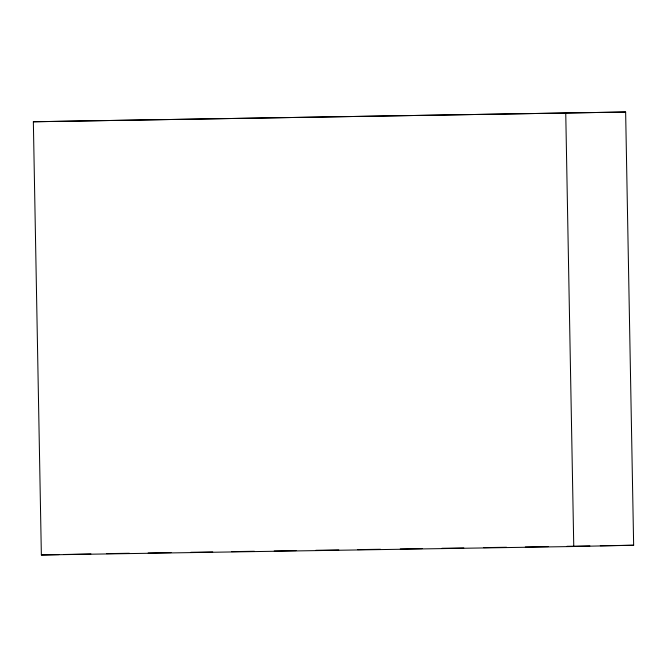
<?xml version="1.0" encoding="UTF-8"?>
<svg xmlns="http://www.w3.org/2000/svg" width="667" height="667" viewBox="0 0 667 667"><rect width="100%" height="100%" fill="white"/><g stroke="black" fill="none" stroke-linecap="round" stroke-linejoin="round"><path stroke-width="1" d="M33.35 121.761L625.638 112.014L633.65 545.239L573.762 546.506L41.362 554.986L33.35 121.761L625.638 112.014M41.362 554.986L58.913 554.611M64.082 554.502L90.92 553.935M106.462 553.635L129.381 553.268M148.132 552.968L171.052 552.601M190.854 552.293L212.731 551.942M231.482 551.642L254.402 551.276M274.204 550.967L296.081 550.617M315.875 550.3L338.794 549.933M357.554 549.633L380.473 549.274M400.267 548.958L422.144 548.607M441.946 548.291L463.823 547.949M483.617 547.632L506.536 547.265M525.296 546.965L548.216 546.598M566.967 546.306L589.895 545.939M600.308 545.773L633.65 545.239M565.749 113.282L573.762 546.506"/></g></svg>
